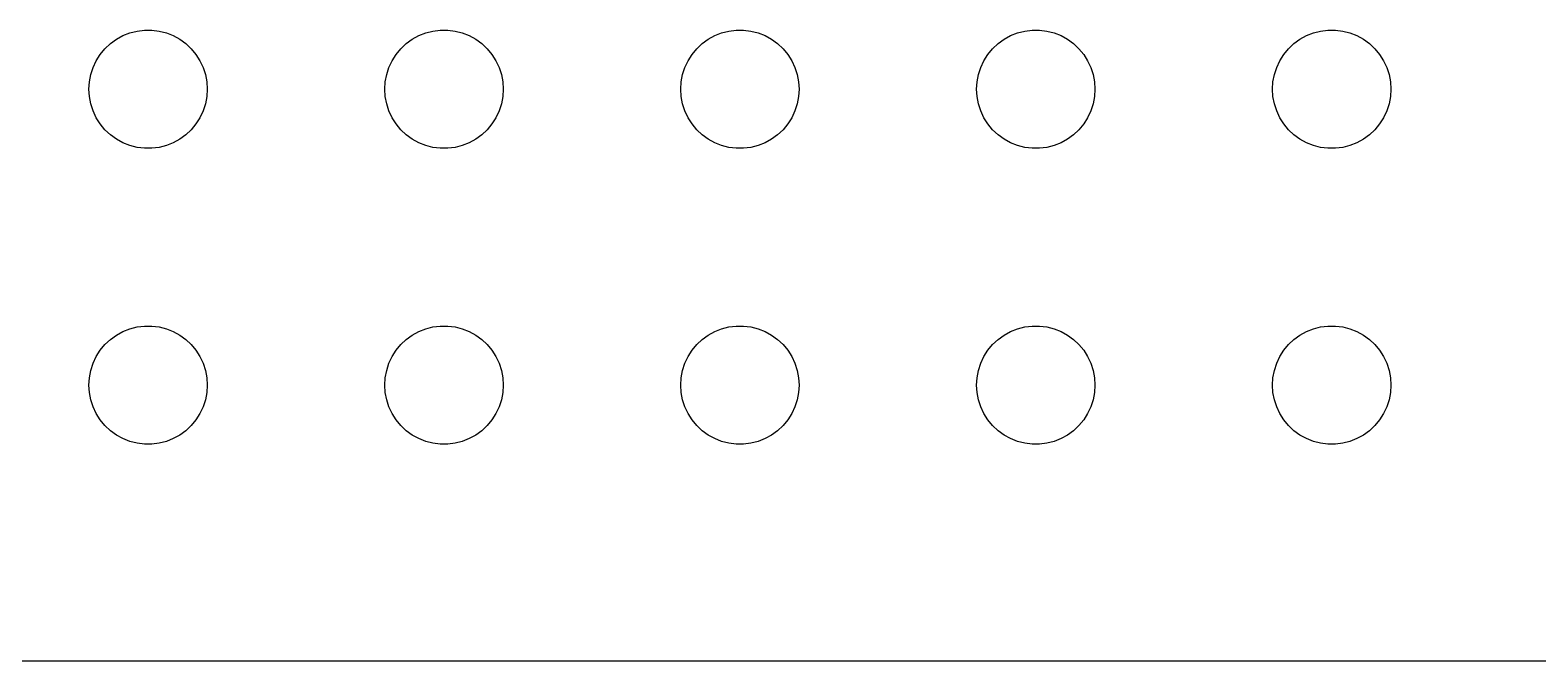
# Model space of a CAD drawing. Header units: metres. Extents: x -74 to 74, y -44 to 44.
# Drawn here: x -2.99 to 35.23, y -44.49 to -28.5 of the extents above; entities that cross this region are included whole.
import ezdxf

# ---------------------------------------------------------------- set-up
doc = ezdxf.new("R2010")
doc.units = ezdxf.units.M

msp = doc.modelspace()

# ---------------------------------------------------------------- linework, layer by layer
for p, q in [((-0.803726, -28.7335), (-0.638657, -28.6427)), ((-0.638657, -28.6427), (-0.463516, -28.5734)), ((-0.463516, -28.5734), (-0.281067, -28.5266)), ((-0.281067, -28.5266), (-0.094177, -28.503)), ((-0.094177, -28.503), (0.094177, -28.503)), ((0.094177, -28.503), (0.281067, -28.5266)), ((0.281067, -28.5266), (0.463516, -28.5734)), ((0.463516, -28.5734), (0.638657, -28.6427)), ((0.638657, -28.6427), (0.803726, -28.7335)), ((6.69626, -28.7335), (6.86133, -28.6427)), ((6.86133, -28.6427), (7.03647, -28.5734)), ((7.03647, -28.5734), (7.21892, -28.5266)), ((7.21892, -28.5266), (7.40581, -28.503)), ((7.40581, -28.503), (7.59418, -28.503)), ((7.59418, -28.503), (7.78107, -28.5266)), ((7.78107, -28.5266), (7.96352, -28.5734)), ((7.96352, -28.5734), (8.13866, -28.6427)), ((8.13866, -28.6427), (8.30373, -28.7335)), ((14.1963, -28.7335), (14.3613, -28.6427)), ((14.3613, -28.6427), (14.5365, -28.5734)), ((14.5365, -28.5734), (14.7189, -28.5266)), ((14.7189, -28.5266), (14.9058, -28.503)), ((14.9058, -28.503), (15.0942, -28.503)), ((15.0942, -28.503), (15.2811, -28.5266)), ((15.2811, -28.5266), (15.4635, -28.5734)), ((15.4635, -28.5734), (15.6387, -28.6427)), ((15.6387, -28.6427), (15.8037, -28.7335)), ((21.6963, -28.7335), (21.8613, -28.6427)), ((21.8613, -28.6427), (22.0365, -28.5734)), ((22.0365, -28.5734), (22.2189, -28.5266)), ((22.2189, -28.5266), (22.4058, -28.503)), ((22.4058, -28.503), (22.5942, -28.503)), ((22.5942, -28.503), (22.7811, -28.5266)), ((22.7811, -28.5266), (22.9635, -28.5734)), ((22.9635, -28.5734), (23.1387, -28.6427)), ((23.1387, -28.6427), (23.3037, -28.7335)), ((29.1963, -28.7335), (29.3613, -28.6427)), ((29.3613, -28.6427), (29.5365, -28.5734)), ((29.5365, -28.5734), (29.7189, -28.5266)), ((29.7189, -28.5266), (29.9058, -28.503)), ((29.9058, -28.503), (30.0942, -28.503)), ((30.0942, -28.503), (30.2811, -28.5266)), ((30.2811, -28.5266), (30.4635, -28.5734)), ((30.4635, -28.5734), (30.6387, -28.6427)), ((30.6387, -28.6427), (30.8037, -28.7335)), ((-1.21352, -29.1183), (-1.09344, -28.9732)), ((-1.09344, -28.9732), (-0.956131, -28.8442)), ((-0.956131, -28.8442), (-0.803726, -28.7335)), ((0.803726, -28.7335), (0.956131, -28.8442)), ((0.956131, -28.8442), (1.09344, -28.9732)), ((1.09344, -28.9732), (1.21352, -29.1183)), ((6.28647, -29.1183), (6.40654, -28.9732)), ((6.40654, -28.9732), (6.54385, -28.8442)), ((6.54385, -28.8442), (6.69626, -28.7335)), ((8.30373, -28.7335), (8.45613, -28.8442)), ((8.45613, -28.8442), (8.59344, -28.9732)), ((8.59344, -28.9732), (8.71352, -29.1183)), ((13.7865, -29.1183), (13.9065, -28.9732)), ((13.9065, -28.9732), (14.0439, -28.8442)), ((14.0439, -28.8442), (14.1963, -28.7335)), ((15.8037, -28.7335), (15.9561, -28.8442)), ((15.9561, -28.8442), (16.0934, -28.9732)), ((16.0934, -28.9732), (16.2135, -29.1183)), ((21.2865, -29.1183), (21.4065, -28.9732)), ((21.4065, -28.9732), (21.5439, -28.8442)), ((21.5439, -28.8442), (21.6963, -28.7335)), ((23.3037, -28.7335), (23.4561, -28.8442)), ((23.4561, -28.8442), (23.5934, -28.9732)), ((23.5934, -28.9732), (23.7135, -29.1183)), ((28.7865, -29.1183), (28.9065, -28.9732)), ((28.9065, -28.9732), (29.0439, -28.8442)), ((29.0439, -28.8442), (29.1963, -28.7335)), ((30.8037, -28.7335), (30.9561, -28.8442)), ((30.9561, -28.8442), (31.0934, -28.9732)), ((31.0934, -28.9732), (31.2135, -29.1183)), ((-1.39465, -29.4478), (-1.31445, -29.2774)), ((-1.31445, -29.2774), (-1.21352, -29.1183)), ((1.21352, -29.1183), (1.31445, -29.2774)), ((1.31445, -29.2774), (1.39465, -29.4478)), ((6.10533, -29.4478), (6.18553, -29.2774)), ((6.18553, -29.2774), (6.28647, -29.1183)), ((8.71352, -29.1183), (8.81445, -29.2774)), ((8.81445, -29.2774), (8.89465, -29.4478)), ((13.6053, -29.4478), (13.6855, -29.2774)), ((13.6855, -29.2774), (13.7865, -29.1183)), ((16.2135, -29.1183), (16.3145, -29.2774)), ((16.3145, -29.2774), (16.3947, -29.4478)), ((21.1053, -29.4478), (21.1855, -29.2774)), ((21.1855, -29.2774), (21.2865, -29.1183)), ((23.7135, -29.1183), (23.8145, -29.2774)), ((23.8145, -29.2774), (23.8947, -29.4478)), ((28.6053, -29.4478), (28.6855, -29.2774)), ((28.6855, -29.2774), (28.7865, -29.1183)), ((31.2135, -29.1183), (31.3145, -29.2774)), ((31.3145, -29.2774), (31.3947, -29.4478)), ((-1.48816, -29.812), (-1.45287, -29.627)), ((-1.45287, -29.627), (-1.39465, -29.4478)), ((1.39465, -29.4478), (1.45287, -29.627)), ((1.45287, -29.627), (1.48816, -29.812)), ((6.01183, -29.812), (6.04712, -29.627)), ((6.04712, -29.627), (6.10533, -29.4478)), ((8.89465, -29.4478), (8.95287, -29.627)), ((8.95287, -29.627), (8.98816, -29.812)), ((13.5118, -29.812), (13.5471, -29.627)), ((13.5471, -29.627), (13.6053, -29.4478)), ((16.3947, -29.4478), (16.4529, -29.627)), ((16.4529, -29.627), (16.4882, -29.812)), ((21.0118, -29.812), (21.0471, -29.627)), ((21.0471, -29.627), (21.1053, -29.4478)), ((23.8947, -29.4478), (23.9529, -29.627)), ((23.9529, -29.627), (23.9882, -29.812)), ((28.5118, -29.812), (28.5471, -29.627)), ((28.5471, -29.627), (28.6053, -29.4478)), ((31.3947, -29.4478), (31.4529, -29.627)), ((31.4529, -29.627), (31.4882, -29.812)), ((-1.5, -30), (-1.48816, -29.812)), ((-1.48816, -30.188), (-1.5, -30)), ((-1.45287, -30.373), (-1.48816, -30.188)), ((1.48816, -30.188), (1.45287, -30.373)), ((1.48816, -29.812), (1.5, -30)), ((1.5, -30), (1.48816, -30.188)), ((6, -30), (6.01183, -29.812)), ((6.01183, -30.188), (6, -30)), ((6.04712, -30.373), (6.01183, -30.188)), ((8.98816, -30.188), (8.95287, -30.373)), ((8.98816, -29.812), (9, -30)), ((9, -30), (8.98816, -30.188)), ((13.5, -30), (13.5118, -29.812)), ((13.5118, -30.188), (13.5, -30)), ((13.5471, -30.373), (13.5118, -30.188)), ((16.4882, -30.188), (16.4529, -30.373)), ((16.4882, -29.812), (16.5, -30)), ((16.5, -30), (16.4882, -30.188)), ((21, -30), (21.0118, -29.812)), ((21.0118, -30.188), (21, -30)), ((21.0471, -30.373), (21.0118, -30.188)), ((23.9882, -30.188), (23.9529, -30.373)), ((23.9882, -29.812), (24, -30)), ((24, -30), (23.9882, -30.188)), ((28.5, -30), (28.5118, -29.812)), ((28.5118, -30.188), (28.5, -30)), ((28.5471, -30.373), (28.5118, -30.188)), ((31.4882, -30.188), (31.4529, -30.373)), ((31.4882, -29.812), (31.5, -30)), ((31.5, -30), (31.4882, -30.188)), ((-1.39465, -30.5522), (-1.45287, -30.373)), ((-1.31445, -30.7226), (-1.39465, -30.5522)), ((1.39465, -30.5522), (1.31445, -30.7226)), ((1.45287, -30.373), (1.39465, -30.5522)), ((6.10533, -30.5522), (6.04712, -30.373)), ((6.18553, -30.7226), (6.10533, -30.5522)), ((8.89465, -30.5522), (8.81445, -30.7226)), ((8.95287, -30.373), (8.89465, -30.5522)), ((13.6053, -30.5522), (13.5471, -30.373)), ((13.6855, -30.7226), (13.6053, -30.5522)), ((16.3947, -30.5522), (16.3145, -30.7226)), ((16.4529, -30.373), (16.3947, -30.5522)), ((21.1053, -30.5522), (21.0471, -30.373)), ((21.1855, -30.7226), (21.1053, -30.5522)), ((23.8947, -30.5522), (23.8145, -30.7226)), ((23.9529, -30.373), (23.8947, -30.5522)), ((28.6053, -30.5522), (28.5471, -30.373)), ((28.6855, -30.7226), (28.6053, -30.5522)), ((31.3947, -30.5522), (31.3145, -30.7226)), ((31.4529, -30.373), (31.3947, -30.5522)), ((-1.21352, -30.8817), (-1.31445, -30.7226)), ((-1.09344, -31.0268), (-1.21352, -30.8817)), ((1.21352, -30.8817), (1.09344, -31.0268)), ((1.31445, -30.7226), (1.21352, -30.8817)), ((6.28647, -30.8817), (6.18553, -30.7226)), ((6.40654, -31.0268), (6.28647, -30.8817)), ((8.71352, -30.8817), (8.59344, -31.0268)), ((8.81445, -30.7226), (8.71352, -30.8817)), ((13.7865, -30.8817), (13.6855, -30.7226)), ((13.9065, -31.0268), (13.7865, -30.8817)), ((16.2135, -30.8817), (16.0934, -31.0268)), ((16.3145, -30.7226), (16.2135, -30.8817)), ((21.2865, -30.8817), (21.1855, -30.7226)), ((21.4065, -31.0268), (21.2865, -30.8817)), ((23.7135, -30.8817), (23.5934, -31.0268)), ((23.8145, -30.7226), (23.7135, -30.8817)), ((28.7865, -30.8817), (28.6855, -30.7226)), ((28.9065, -31.0268), (28.7865, -30.8817)), ((31.2135, -30.8817), (31.0934, -31.0268)), ((31.3145, -30.7226), (31.2135, -30.8817)), ((-0.956131, -31.1558), (-1.09344, -31.0268)), ((-0.803726, -31.2665), (-0.956131, -31.1558)), ((-0.638657, -31.3572), (-0.803726, -31.2665)), ((0.803726, -31.2665), (0.638657, -31.3572)), ((0.956131, -31.1558), (0.803726, -31.2665)), ((1.09344, -31.0268), (0.956131, -31.1558)), ((6.54385, -31.1558), (6.40654, -31.0268)), ((6.69626, -31.2665), (6.54385, -31.1558)), ((6.86133, -31.3572), (6.69626, -31.2665)), ((8.30373, -31.2665), (8.13866, -31.3572)), ((8.45613, -31.1558), (8.30373, -31.2665)), ((8.59344, -31.0268), (8.45613, -31.1558)), ((14.0439, -31.1558), (13.9065, -31.0268)), ((14.1963, -31.2665), (14.0439, -31.1558)), ((14.3613, -31.3572), (14.1963, -31.2665)), ((15.8037, -31.2665), (15.6387, -31.3572)), ((15.9561, -31.1558), (15.8037, -31.2665)), ((16.0934, -31.0268), (15.9561, -31.1558)), ((21.5439, -31.1558), (21.4065, -31.0268)), ((21.6963, -31.2665), (21.5439, -31.1558)), ((21.8613, -31.3572), (21.6963, -31.2665)), ((23.3037, -31.2665), (23.1387, -31.3572)), ((23.4561, -31.1558), (23.3037, -31.2665)), ((23.5934, -31.0268), (23.4561, -31.1558)), ((29.0439, -31.1558), (28.9065, -31.0268)), ((29.1963, -31.2665), (29.0439, -31.1558)), ((29.3613, -31.3572), (29.1963, -31.2665)), ((30.8037, -31.2665), (30.6387, -31.3572)), ((30.9561, -31.1558), (30.8037, -31.2665)), ((31.0934, -31.0268), (30.9561, -31.1558)), ((-0.463516, -31.4266), (-0.638657, -31.3572)), ((-0.281067, -31.4734), (-0.463516, -31.4266)), ((-0.094177, -31.497), (-0.281067, -31.4734)), ((0.094177, -31.497), (-0.094177, -31.497)), ((0.281067, -31.4734), (0.094177, -31.497)), ((0.463516, -31.4266), (0.281067, -31.4734)), ((0.638657, -31.3572), (0.463516, -31.4266)), ((7.03647, -31.4266), (6.86133, -31.3572)), ((7.21892, -31.4734), (7.03647, -31.4266)), ((7.40581, -31.497), (7.21892, -31.4734)), ((7.59418, -31.497), (7.40581, -31.497)), ((7.78107, -31.4734), (7.59418, -31.497)), ((7.96352, -31.4266), (7.78107, -31.4734)), ((8.13866, -31.3572), (7.96352, -31.4266)), ((14.5365, -31.4266), (14.3613, -31.3572)), ((14.7189, -31.4734), (14.5365, -31.4266)), ((14.9058, -31.497), (14.7189, -31.4734)), ((15.0942, -31.497), (14.9058, -31.497)), ((15.2811, -31.4734), (15.0942, -31.497)), ((15.4635, -31.4266), (15.2811, -31.4734)), ((15.6387, -31.3572), (15.4635, -31.4266)), ((22.0365, -31.4266), (21.8613, -31.3572)), ((22.2189, -31.4734), (22.0365, -31.4266)), ((22.4058, -31.497), (22.2189, -31.4734)), ((22.5942, -31.497), (22.4058, -31.497)), ((22.7811, -31.4734), (22.5942, -31.497)), ((22.9635, -31.4266), (22.7811, -31.4734)), ((23.1387, -31.3572), (22.9635, -31.4266)), ((29.5365, -31.4266), (29.3613, -31.3572)), ((29.7189, -31.4734), (29.5365, -31.4266)), ((29.9058, -31.497), (29.7189, -31.4734)), ((30.0942, -31.497), (29.9058, -31.497)), ((30.2811, -31.4734), (30.0942, -31.497)), ((30.4635, -31.4266), (30.2811, -31.4734)), ((30.6387, -31.3572), (30.4635, -31.4266)), ((-0.956131, -36.3442), (-0.803726, -36.2335)), ((-0.803726, -36.2335), (-0.638657, -36.1428)), ((-0.638657, -36.1428), (-0.463516, -36.0734)), ((-0.463516, -36.0734), (-0.281067, -36.0266)), ((-0.281067, -36.0266), (-0.094177, -36.003)), ((-0.094177, -36.003), (0.094177, -36.003)), ((0.094177, -36.003), (0.281067, -36.0266)), ((0.281067, -36.0266), (0.463516, -36.0734)), ((0.463516, -36.0734), (0.638657, -36.1428)), ((0.638657, -36.1428), (0.803726, -36.2335)), ((0.803726, -36.2335), (0.956131, -36.3442)), ((6.54385, -36.3442), (6.69626, -36.2335)), ((6.69626, -36.2335), (6.86133, -36.1428)), ((6.86133, -36.1428), (7.03647, -36.0734)), ((7.03647, -36.0734), (7.21892, -36.0266)), ((7.21892, -36.0266), (7.40581, -36.003)), ((7.40581, -36.003), (7.59418, -36.003)), ((7.59418, -36.003), (7.78107, -36.0266)), ((7.78107, -36.0266), (7.96352, -36.0734)), ((7.96352, -36.0734), (8.13866, -36.1428)), ((8.13866, -36.1428), (8.30373, -36.2335)), ((8.30373, -36.2335), (8.45613, -36.3442)), ((14.0439, -36.3442), (14.1963, -36.2335)), ((14.1963, -36.2335), (14.3613, -36.1428)), ((14.3613, -36.1428), (14.5365, -36.0734)), ((14.5365, -36.0734), (14.7189, -36.0266)), ((14.7189, -36.0266), (14.9058, -36.003)), ((14.9058, -36.003), (15.0942, -36.003)), ((15.0942, -36.003), (15.2811, -36.0266)), ((15.2811, -36.0266), (15.4635, -36.0734)), ((15.4635, -36.0734), (15.6387, -36.1428)), ((15.6387, -36.1428), (15.8037, -36.2335)), ((15.8037, -36.2335), (15.9561, -36.3442)), ((21.5439, -36.3442), (21.6963, -36.2335)), ((21.6963, -36.2335), (21.8613, -36.1428)), ((21.8613, -36.1428), (22.0365, -36.0734)), ((22.0365, -36.0734), (22.2189, -36.0266)), ((22.2189, -36.0266), (22.4058, -36.003)), ((22.4058, -36.003), (22.5942, -36.003)), ((22.5942, -36.003), (22.7811, -36.0266)), ((22.7811, -36.0266), (22.9635, -36.0734)), ((22.9635, -36.0734), (23.1387, -36.1428)), ((23.1387, -36.1428), (23.3037, -36.2335)), ((23.3037, -36.2335), (23.4561, -36.3442)), ((29.0439, -36.3442), (29.1963, -36.2335)), ((29.1963, -36.2335), (29.3613, -36.1428)), ((29.3613, -36.1428), (29.5365, -36.0734)), ((29.5365, -36.0734), (29.7189, -36.0266)), ((29.7189, -36.0266), (29.9058, -36.003)), ((29.9058, -36.003), (30.0942, -36.003)), ((30.0942, -36.003), (30.2811, -36.0266)), ((30.2811, -36.0266), (30.4635, -36.0734)), ((30.4635, -36.0734), (30.6387, -36.1428)), ((30.6387, -36.1428), (30.8037, -36.2335)), ((30.8037, -36.2335), (30.9561, -36.3442)), ((-1.31445, -36.7774), (-1.21352, -36.6183)), ((-1.21352, -36.6183), (-1.09344, -36.4732)), ((-1.09344, -36.4732), (-0.956131, -36.3442)), ((0.956131, -36.3442), (1.09344, -36.4732)), ((1.09344, -36.4732), (1.21352, -36.6183)), ((1.21352, -36.6183), (1.31445, -36.7774)), ((6.18553, -36.7774), (6.28647, -36.6183)), ((6.28647, -36.6183), (6.40654, -36.4732)), ((6.40654, -36.4732), (6.54385, -36.3442)), ((8.45613, -36.3442), (8.59344, -36.4732)), ((8.59344, -36.4732), (8.71352, -36.6183)), ((8.71352, -36.6183), (8.81445, -36.7774)), ((13.6855, -36.7774), (13.7865, -36.6183)), ((13.7865, -36.6183), (13.9065, -36.4732)), ((13.9065, -36.4732), (14.0439, -36.3442)), ((15.9561, -36.3442), (16.0934, -36.4732)), ((16.0934, -36.4732), (16.2135, -36.6183)), ((16.2135, -36.6183), (16.3145, -36.7774)), ((21.1855, -36.7774), (21.2865, -36.6183)), ((21.2865, -36.6183), (21.4065, -36.4732)), ((21.4065, -36.4732), (21.5439, -36.3442)), ((23.4561, -36.3442), (23.5934, -36.4732)), ((23.5934, -36.4732), (23.7135, -36.6183)), ((23.7135, -36.6183), (23.8145, -36.7774)), ((28.6855, -36.7774), (28.7865, -36.6183)), ((28.7865, -36.6183), (28.9065, -36.4732)), ((28.9065, -36.4732), (29.0439, -36.3442)), ((30.9561, -36.3442), (31.0934, -36.4732)), ((31.0934, -36.4732), (31.2135, -36.6183)), ((31.2135, -36.6183), (31.3145, -36.7774)), ((-1.45287, -37.127), (-1.39465, -36.9478)), ((-1.39465, -36.9478), (-1.31445, -36.7774)), ((1.31445, -36.7774), (1.39465, -36.9478)), ((1.39465, -36.9478), (1.45287, -37.127)), ((6.04712, -37.127), (6.10533, -36.9478)), ((6.10533, -36.9478), (6.18553, -36.7774)), ((8.81445, -36.7774), (8.89465, -36.9478)), ((8.89465, -36.9478), (8.95287, -37.127)), ((13.5471, -37.127), (13.6053, -36.9478)), ((13.6053, -36.9478), (13.6855, -36.7774)), ((16.3145, -36.7774), (16.3947, -36.9478)), ((16.3947, -36.9478), (16.4529, -37.127)), ((21.0471, -37.127), (21.1053, -36.9478)), ((21.1053, -36.9478), (21.1855, -36.7774)), ((23.8145, -36.7774), (23.8947, -36.9478)), ((23.8947, -36.9478), (23.9529, -37.127)), ((28.5471, -37.127), (28.6053, -36.9478)), ((28.6053, -36.9478), (28.6855, -36.7774)), ((31.3145, -36.7774), (31.3947, -36.9478)), ((31.3947, -36.9478), (31.4529, -37.127)), ((-1.5, -37.5), (-1.48816, -37.312)), ((-1.48816, -37.312), (-1.45287, -37.127)), ((1.45287, -37.127), (1.48816, -37.312)), ((1.48816, -37.312), (1.5, -37.5)), ((6, -37.5), (6.01183, -37.312)), ((6.01183, -37.312), (6.04712, -37.127)), ((8.95287, -37.127), (8.98816, -37.312)), ((8.98816, -37.312), (9, -37.5)), ((13.5, -37.5), (13.5118, -37.312)), ((13.5118, -37.312), (13.5471, -37.127)), ((16.4529, -37.127), (16.4882, -37.312)), ((16.4882, -37.312), (16.5, -37.5)), ((21, -37.5), (21.0118, -37.312)), ((21.0118, -37.312), (21.0471, -37.127)), ((23.9529, -37.127), (23.9882, -37.312)), ((23.9882, -37.312), (24, -37.5)), ((28.5, -37.5), (28.5118, -37.312)), ((28.5118, -37.312), (28.5471, -37.127)), ((31.4529, -37.127), (31.4882, -37.312)), ((31.4882, -37.312), (31.5, -37.5)), ((-1.48816, -37.688), (-1.5, -37.5)), ((-1.45287, -37.873), (-1.48816, -37.688)), ((1.48816, -37.688), (1.45287, -37.873)), ((1.5, -37.5), (1.48816, -37.688)), ((6.01183, -37.688), (6, -37.5)), ((6.04712, -37.873), (6.01183, -37.688)), ((8.98816, -37.688), (8.95287, -37.873)), ((9, -37.5), (8.98816, -37.688)), ((13.5118, -37.688), (13.5, -37.5)), ((13.5471, -37.873), (13.5118, -37.688)), ((16.4882, -37.688), (16.4529, -37.873)), ((16.5, -37.5), (16.4882, -37.688)), ((21.0118, -37.688), (21, -37.5)), ((21.0471, -37.873), (21.0118, -37.688)), ((23.9882, -37.688), (23.9529, -37.873)), ((24, -37.5), (23.9882, -37.688)), ((28.5118, -37.688), (28.5, -37.5)), ((28.5471, -37.873), (28.5118, -37.688)), ((31.4882, -37.688), (31.4529, -37.873)), ((31.5, -37.5), (31.4882, -37.688)), ((-1.39465, -38.0522), (-1.45287, -37.873)), ((-1.31445, -38.2226), (-1.39465, -38.0522)), ((1.39465, -38.0522), (1.31445, -38.2226)), ((1.45287, -37.873), (1.39465, -38.0522)), ((6.10533, -38.0522), (6.04712, -37.873)), ((6.18553, -38.2226), (6.10533, -38.0522)), ((8.89465, -38.0522), (8.81445, -38.2226)), ((8.95287, -37.873), (8.89465, -38.0522)), ((13.6053, -38.0522), (13.5471, -37.873)), ((13.6855, -38.2226), (13.6053, -38.0522)), ((16.3947, -38.0522), (16.3145, -38.2226)), ((16.4529, -37.873), (16.3947, -38.0522)), ((21.1053, -38.0522), (21.0471, -37.873)), ((21.1855, -38.2226), (21.1053, -38.0522)), ((23.8947, -38.0522), (23.8145, -38.2226)), ((23.9529, -37.873), (23.8947, -38.0522)), ((28.6053, -38.0522), (28.5471, -37.873)), ((28.6855, -38.2226), (28.6053, -38.0522)), ((31.3947, -38.0522), (31.3145, -38.2226)), ((31.4529, -37.873), (31.3947, -38.0522)), ((-1.21352, -38.3817), (-1.31445, -38.2226)), ((-1.09344, -38.5268), (-1.21352, -38.3817)), ((-0.956131, -38.6558), (-1.09344, -38.5268)), ((1.09344, -38.5268), (0.956131, -38.6558)), ((1.21352, -38.3817), (1.09344, -38.5268)), ((1.31445, -38.2226), (1.21352, -38.3817)), ((6.28647, -38.3817), (6.18553, -38.2226)), ((6.40654, -38.5268), (6.28647, -38.3817)), ((6.54385, -38.6558), (6.40654, -38.5268)), ((8.59344, -38.5268), (8.45613, -38.6558)), ((8.71352, -38.3817), (8.59344, -38.5268)), ((8.81445, -38.2226), (8.71352, -38.3817)), ((13.7865, -38.3817), (13.6855, -38.2226)), ((13.9065, -38.5268), (13.7865, -38.3817)), ((14.0439, -38.6558), (13.9065, -38.5268)), ((16.0934, -38.5268), (15.9561, -38.6558)), ((16.2135, -38.3817), (16.0934, -38.5268)), ((16.3145, -38.2226), (16.2135, -38.3817)), ((21.2865, -38.3817), (21.1855, -38.2226)), ((21.4065, -38.5268), (21.2865, -38.3817)), ((21.5439, -38.6558), (21.4065, -38.5268)), ((23.5934, -38.5268), (23.4561, -38.6558)), ((23.7135, -38.3817), (23.5934, -38.5268)), ((23.8145, -38.2226), (23.7135, -38.3817)), ((28.7865, -38.3817), (28.6855, -38.2226)), ((28.9065, -38.5268), (28.7865, -38.3817)), ((29.0439, -38.6558), (28.9065, -38.5268)), ((31.0934, -38.5268), (30.9561, -38.6558)), ((31.2135, -38.3817), (31.0934, -38.5268)), ((31.3145, -38.2226), (31.2135, -38.3817)), ((-0.803726, -38.7665), (-0.956131, -38.6558)), ((-0.638657, -38.8572), (-0.803726, -38.7665)), ((-0.463516, -38.9266), (-0.638657, -38.8572)), ((-0.281067, -38.9734), (-0.463516, -38.9266)), ((-0.094177, -38.997), (-0.281067, -38.9734)), ((0.281067, -38.9734), (0.094177, -38.997)), ((0.463516, -38.9266), (0.281067, -38.9734)), ((0.638657, -38.8572), (0.463516, -38.9266)), ((0.803726, -38.7665), (0.638657, -38.8572)), ((0.956131, -38.6558), (0.803726, -38.7665)), ((6.69626, -38.7665), (6.54385, -38.6558)), ((6.86133, -38.8572), (6.69626, -38.7665)), ((7.03647, -38.9266), (6.86133, -38.8572)), ((7.21892, -38.9734), (7.03647, -38.9266)), ((7.40581, -38.997), (7.21892, -38.9734)), ((7.78107, -38.9734), (7.59418, -38.997)), ((7.96352, -38.9266), (7.78107, -38.9734)), ((8.13866, -38.8572), (7.96352, -38.9266)), ((8.30373, -38.7665), (8.13866, -38.8572)), ((8.45613, -38.6558), (8.30373, -38.7665)), ((14.1963, -38.7665), (14.0439, -38.6558)), ((14.3613, -38.8572), (14.1963, -38.7665)), ((14.5365, -38.9266), (14.3613, -38.8572)), ((14.7189, -38.9734), (14.5365, -38.9266)), ((14.9058, -38.997), (14.7189, -38.9734)), ((15.2811, -38.9734), (15.0942, -38.997)), ((15.4635, -38.9266), (15.2811, -38.9734)), ((15.6387, -38.8572), (15.4635, -38.9266)), ((15.8037, -38.7665), (15.6387, -38.8572)), ((15.9561, -38.6558), (15.8037, -38.7665)), ((21.6963, -38.7665), (21.5439, -38.6558)), ((21.8613, -38.8572), (21.6963, -38.7665)), ((22.0365, -38.9266), (21.8613, -38.8572)), ((22.2189, -38.9734), (22.0365, -38.9266)), ((22.4058, -38.997), (22.2189, -38.9734)), ((22.7811, -38.9734), (22.5942, -38.997)), ((22.9635, -38.9266), (22.7811, -38.9734)), ((23.1387, -38.8572), (22.9635, -38.9266)), ((23.3037, -38.7665), (23.1387, -38.8572)), ((23.4561, -38.6558), (23.3037, -38.7665)), ((29.1963, -38.7665), (29.0439, -38.6558)), ((29.3613, -38.8572), (29.1963, -38.7665)), ((29.5365, -38.9266), (29.3613, -38.8572)), ((29.7189, -38.9734), (29.5365, -38.9266)), ((29.9058, -38.997), (29.7189, -38.9734)), ((30.2811, -38.9734), (30.0942, -38.997)), ((30.4635, -38.9266), (30.2811, -38.9734)), ((30.6387, -38.8572), (30.4635, -38.9266)), ((30.8037, -38.7665), (30.6387, -38.8572)), ((30.9561, -38.6558), (30.8037, -38.7665)), ((0.094177, -38.997), (-0.094177, -38.997)), ((7.59418, -38.997), (7.40581, -38.997)), ((15.0942, -38.997), (14.9058, -38.997)), ((22.5942, -38.997), (22.4058, -38.997)), ((30.0942, -38.997), (29.9058, -38.997)), ((-69.8139, -44.4901), (69.8139, -44.4901))]:
    msp.add_line(p, q)

doc.saveas('drawing.dxf')
